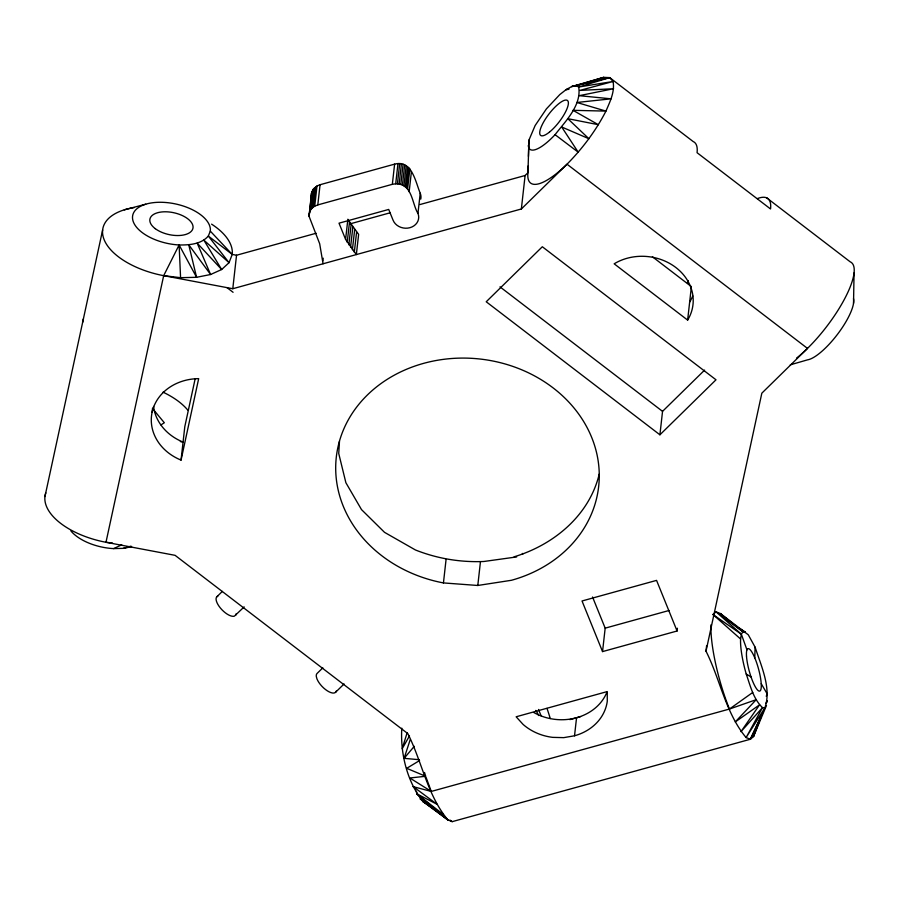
<?xml version="1.0" encoding="UTF-8"?>
<svg xmlns="http://www.w3.org/2000/svg" width="899" height="899" viewBox="0 0 899 899"><rect width="100%" height="100%" fill="white"/><g stroke="black" fill="none" stroke-linecap="round" stroke-linejoin="round"><path stroke-width="1.35" d="M757.374 198.6A65.998 19.328 -52.5 0 1 770.544 208.973L697.062 152.695A65.998 19.328 -52.5 0 0 693.208 141.57L609.713 77.617L603.69 77.348L571.573 86.607L566.078 89.653L559.762 94.609L546.423 108.858L535.141 125.523L528.915 140.165L527.96 172.698L525.106 175.496L419.923 204.556M853.533 303.278L854.05 272.936M528.163 165.91L527.96 172.698A65.998 19.328 -52.5 0 0 567.011 164.202C582.507 148.537 595.857 130.715 605.948 111.105C609.915 101.789 614.961 91.923 613.084 81.494L609.713 77.617L571.573 86.607L583.496 83.663M528.443 156.426L528.915 140.165L529.095 142.806M754.778 657.854L755.104 647.179L748.283 634.806L720.324 613.523L716.042 611.848L712.941 614.5L740.585 639.009A39.601 8.54 74.6 0 0 746.226 674.025C750.294 685.645 753.272 698.883 762.509 707.625L764.869 707.828C771.758 688.51 761.127 665.833 755.104 647.179M339.474 441.364L338.732 453.467L345.879 482.707L361.499 509.598L384.514 532.332L415.462 549.986C437.274 558.627 460.591 562.504 483.92 561.482L516.667 556.931M574.528 735.787A49.703 42.725 6.4 0 0 607.286 701.164L607.241 691.578L516.138 716.784L523.106 724.437A49.703 42.725 6.4 0 0 552.649 737.36L563.74 737.641L574.528 735.787L576.551 717.75M152.111 412.236A49.681 42.725 6.4 0 1 198.679 378.636L181.047 460.097A49.681 42.725 6.4 0 1 152.111 412.236L152.572 408.079M181.047 460.097L184.812 426.609L195.094 379.097M134.243 207.579A65.998 33.566 12.2 0 0 104.385 240.28A65.998 33.566 12.2 0 0 163.674 275.667L232.785 288.725L236.538 255.237L316.1 233.257M323.067 263.767L319.684 243.764L309.054 216.266L311.503 193.116L313.414 189.06L316.999 185.981L320.066 184.722L394.616 164.135C411.989 159.449 415.54 182.149 420.226 193.24A13.204 11.35 6.4 0 1 420.766 199.117M309.054 216.266L311.931 191.689M309.031 214.782L310.301 210.512L312.571 190.33M310.301 210.512L311.144 209.242L313.414 189.06M311.144 209.242L312.178 208.085L314.448 187.891M312.178 208.085L313.38 207.051L315.65 186.868M313.38 207.051L314.729 206.174L316.999 185.981M314.729 206.174L317.797 204.916L320.066 184.722M322.898 260.89L323.202 258.193M348.407 220.165L358.622 234.381L356.352 254.563L345.598 239.404L347.868 219.221M347.228 242.247L349.497 222.064M348.846 244.82L351.116 224.638M350.565 247.337L352.835 227.155M352.397 249.81L354.667 229.616M354.318 252.214L356.6 232.032M317.797 204.916L392.335 184.317L394.616 164.135M392.335 184.317L395.706 183.801L397.976 163.618M395.706 183.801L397.425 183.834L399.695 163.64M345.598 239.404L339.013 223.177L388.705 209.445L393.11 220.289A13.204 11.35 6.4 0 0 409.933 227.694A13.204 11.35 6.4 0 0 417.956 213.423C412.248 204.163 412.472 186.52 399.145 184.059L401.415 163.865M400.808 184.475L403.078 164.281M402.415 185.07L404.685 164.877M403.921 185.835L406.191 165.652M405.303 186.767L407.573 166.585M406.528 187.846L408.809 167.652M407.595 189.037L409.877 168.855M409.157 191.734L411.427 171.54M417.956 213.423L420.226 193.24M443.443 582.923A132.007 113.51 6.4 0 1 353.936 410.832A132.007 113.51 6.4 0 1 569.191 402.482A132.007 113.51 6.4 0 1 511.452 580.282L477.796 585.474L443.443 582.923L446.073 559.459M477.796 585.474L480.426 562.01M232.785 288.725L521.353 208.984L525.106 175.496M677.396 628.232L677.082 630.997L602.544 651.595L605.173 628.154L592.542 597.003M659.911 434.801L715.997 379.794L542.322 246.753L486.224 301.772L659.911 434.801L662.541 411.36L704.602 370.107M687.634 320.1A49.681 42.725 6.4 0 0 675.834 267.497A49.681 42.725 6.4 0 0 614.163 263.812L687.634 320.1L691.241 287.905M401.797 728.179C400.257 753.463 407.078 781.624 422.979 801.548L447.938 819.967L452.208 821.652L750.373 739.248L766.487 705.445L753.474 736.596L750.373 739.248L746.103 737.573C725.527 712.974 720.2 679.329 706.007 651.202L706.625 645.617M311.503 193.116L311.324 196.083M740.585 639.009L741.349 634.2L742.967 631.817L745.327 632.031L739.484 628.322M44.95 496.54L102.643 229.93M211.591 224.154A65.998 33.566 12.2 0 1 232.223 254.417L229.043 262.677L221.66 269.52L210.591 274.51L196.578 277.297L179.115 244.966A39.601 20.138 12.2 0 1 132.737 219.805A39.601 20.138 12.2 0 1 170.507 203.039A39.601 20.138 12.2 0 1 210.299 231.122L208.332 236.055C201.14 244.281 189.329 245.112 179.115 244.966L163.674 275.667L105.981 542.277L175.091 555.335L407.82 733.606C422.013 761.745 427.362 795.368 447.938 819.967L420.058 798.874M706.007 651.202L761.835 393.178L807.493 348.407L567.011 164.202L521.353 208.984M754.913 730.909L753.474 736.596L758.891 722.47M407.112 732.809L402.201 748.721L409.483 735.899M419.361 759.722L404.101 758.329L410.191 739.708M766.251 696.309L767.105 693.725L761.228 683.689M599.24 474.065C589.261 515.565 553.717 544.861 514.082 556.818M759.869 719.897L761.341 716.054M750.373 739.248L764.869 707.828L746.103 737.573L762.509 707.625L740.956 731.662L759.554 704.838L735.27 721.931L756.228 699.669L729.46 709.041L431.273 791.435L413.237 786.67L415.293 788.513M404.101 758.329L414.293 746.294M528.297 145.436A39.601 11.597 -52.5 0 0 555.065 134.681C565.46 121.185 581.72 105.318 578.686 87.001L575.877 85.708L603.69 77.348L597.779 79.764M216.637 596.992L222.345 591.396M217.816 596.149A13.204 5.518 45.6 0 0 220.457 608.106A13.204 5.518 45.6 0 0 234.414 616.141L244.157 606.892M322.82 667.833L317.111 673.43A13.204 5.518 45.6 0 0 316.324 676.576L316.942 678.857A13.204 5.518 45.6 0 0 327.416 690.881A13.204 5.518 45.6 0 0 336.237 691.061M335.507 692.354L344.07 683.959M752.733 692.466L729.46 709.041A65.998 14.238 74.6 0 1 710.963 624.861M160.977 424.901L164.326 422.744L153.965 410.259M419.575 760.554L406.708 768.319L425.665 776.275L424.53 772.488M70.942 530.983A39.601 20.138 12.2 0 0 113.622 548.604L121.725 544.839M568.741 88.832L566.078 89.653L568.842 89.338M609.713 77.617L578.686 87.001L613.084 81.494L579.821 90.406L613.567 88.731L579.203 95.676L611.14 98.834L576.877 102.475L605.948 111.105L572.989 110.319L598.374 124.703L567.808 118.679L588.912 138.727L561.695 126.984L578.214 152.189L555.065 134.681M790.3 364.825L807.594 359.836A39.601 11.597 -52.5 0 0 837.969 333.686A39.601 11.597 -52.5 0 0 853.488 298.682M113.622 548.604L123.219 548.368L131.052 546.143M349.812 223.941L390.267 212.76M605.173 628.154L669.07 610.488M569.842 719.605L580.563 716.638M124.276 209.838L145.705 204.208M586.148 83.011L590.115 82.034M123.219 548.368L131.625 546.704M425.665 776.275L409.82 777.983L431.273 791.435L426.137 777.534M163.674 275.667L180.575 277.69L196.578 277.297L188.734 244.753L210.591 274.51L197.173 243.112L221.66 269.52L203.859 240.145L229.043 262.677L208.332 236.055L232.223 254.417L236.538 255.237M435.352 810.055L422.979 801.548L425.328 801.638M112.487 543.052L105.981 542.277A65.998 33.566 12.2 0 1 45.782 492.866M397.425 183.834L399.145 184.059M180.373 441.566L183.07 442.083A49.681 42.725 6.4 0 1 153.56 406.449M422.979 801.548L425.384 802.841M522.341 553.436L523.027 553.851M746.226 674.025L751.07 676.992M742.574 630.963L744.855 632.503M440.971 813.921L443.218 815.46M449.961 820.102L452.208 821.652M712.941 614.5L741.349 634.2L746.968 649.865M413.237 786.67L437.105 804.324L416.731 793.795L416.451 791.21M766.69 197.859L850.196 261.823A65.998 19.328 -52.5 0 1 842.914 301.997A65.998 19.328 -52.5 0 1 796.536 358.128M652.416 256.766L691.387 286.612M499.99 286.86L662.541 411.36M226.998 287.635L233.088 292.299M442.791 814.056L416.731 793.795L447.938 819.967M741.349 634.2L716.042 611.848L742.967 631.817L720.324 613.523L723.751 617.467M210.299 231.122L232.223 254.417M677.082 630.997L656.562 580.383L582.024 600.981L602.544 651.595M538.523 709.457L541.074 715.739M179.115 244.966L180.575 277.69M546.997 708.401A65.998 14.249 74.5 0 1 550.267 718.515M163.034 392.166A65.998 33.566 12.2 0 1 187.756 410.068M82.607 322.505A65.998 33.566 12.2 0 1 83.438 318.83M687.375 282.837A65.998 19.328 -52.5 0 1 688.196 280.544M692.736 295.872A49.681 42.725 6.4 0 1 689.645 302.086M236.134 613.815A13.204 5.518 45.6 0 1 235.605 615.287M606.847 692.365A49.703 42.725 6.4 0 1 533.837 712.536M535.804 710.412A22.003 4.753 74.5 0 1 538.67 715.537M767.252 700.636L766.263 703.209L767.252 700.636M549.48 132.074A22.003 6.439 -52.5 0 0 568.101 101.351A22.003 6.439 -52.5 0 0 544.603 120.342A22.003 6.439 -52.5 0 0 549.48 132.074M155.28 228.672A22.003 11.193 12.2 0 0 191.97 230.492A22.003 11.193 12.2 0 0 167.057 211.827A22.003 11.193 12.2 0 0 155.28 228.672M746.496 656.101A22.003 4.765 74.6 0 0 758.441 690.792A22.003 4.765 74.6 0 0 756.655 662.799A22.003 4.765 74.6 0 0 746.496 656.101"/></g></svg>
